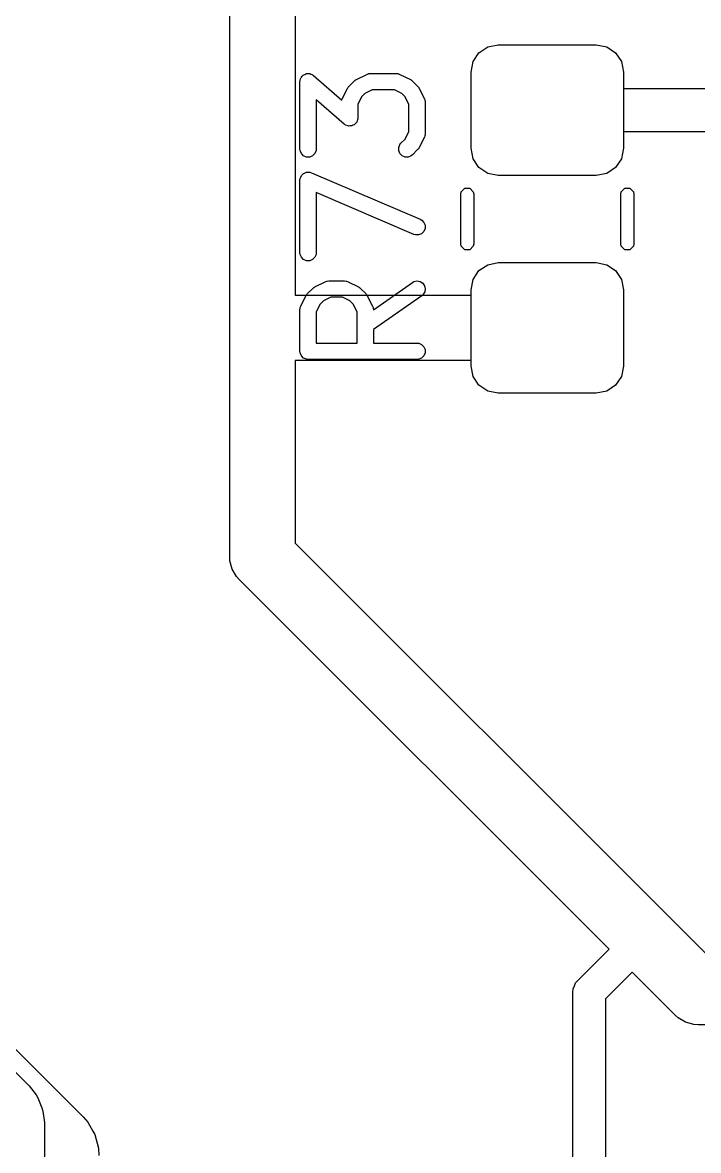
# Model space of a CAD drawing. Header units: inches. Extents: x 1.3 to 5.24, y -7.03 to -1.12.
# Drawn here: x 3.8307 to 4.0749, y -1.9274 to -1.5195 of the extents above; entities that cross this region are included whole.
import ezdxf

# ---------------------------------------------------------------- set-up
doc = ezdxf.new("R2010")
doc.units = ezdxf.units.IN
doc.header["$MEASUREMENT"] = 0
for name, color, linetype, true_color in [('B.Cu', 153, 'CONTINUOUS', 0x4d7fc4), ('F.Cu', 13, 'CONTINUOUS', 0xc83434), ('F.Mask', 201, 'CONTINUOUS', 0xd864ff), ('F.Paste', 253, 'CONTINUOUS', 0xb4a09a), ('F.Silkscreen', 41, 'CONTINUOUS', 0xf2eda1)]:
    doc.layers.add(name, color=color, linetype=linetype, true_color=true_color)

msp = doc.modelspace()

# ---------------------------------------------------------------- linework, layer by layer
at = {"layer": 'B.Cu', "linetype": 'CONTINUOUS'}
for p, q in [((3.62205, -1.69291), (3.83259, -1.90346)), ((3.83259, -1.90346), (3.83301, -1.90394)), ((3.83301, -1.90394), (3.83555, -1.90725)), ((3.83555, -1.90725), (3.83619, -1.90835)), ((3.83619, -1.90835), (3.83767, -1.91191)), ((3.83767, -1.91191), (3.838, -1.91314)), ((3.838, -1.91314), (3.83854, -1.91729)), ((3.83854, -1.91729), (3.83858, -1.91792)), ((3.83858, -1.91792), (3.83858, -2.14751))]:
    msp.add_line(p, q, dxfattribs=at)
at = {"layer": 'F.Cu', "linetype": 'CONTINUOUS'}
for p, q in [((3.90551, -1.63386), (3.90551, -1.22047)), ((3.92913, -1.22536), (3.92913, -1.61811)), ((3.9956, -1.53044), (3.99879, -1.52831)), ((3.99879, -1.52831), (4.00256, -1.52756)), ((4.00256, -1.52756), (4.03799, -1.52756)), ((4.03799, -1.52756), (4.04176, -1.52831)), ((4.04176, -1.52831), (4.04495, -1.53044)), ((3.99347, -1.53363), (3.9956, -1.53044)), ((4.04495, -1.53044), (4.04709, -1.53363)), ((3.99272, -1.5374), (3.99347, -1.53363)), ((3.99272, -1.56496), (3.99272, -1.5374)), ((4.04709, -1.53363), (4.04783, -1.5374)), ((4.04783, -1.5374), (4.04783, -1.54331)), ((4.04783, -1.54331), (4.09272, -1.54331)), ((4.09272, -1.55906), (4.04783, -1.55906)), ((4.04783, -1.55906), (4.04783, -1.56496)), ((3.99347, -1.56873), (3.99272, -1.56496)), ((4.04783, -1.56496), (4.04709, -1.56873)), ((3.9956, -1.57192), (3.99347, -1.56873)), ((4.04709, -1.56873), (4.04495, -1.57192)), ((3.99879, -1.57405), (3.9956, -1.57192)), ((4.00256, -1.5748), (3.99879, -1.57405)), ((4.04176, -1.57405), (4.03799, -1.5748)), ((4.04495, -1.57192), (4.04176, -1.57405)), ((4.03799, -1.5748), (4.00256, -1.5748)), ((3.99879, -1.60705), (4.00256, -1.6063)), ((4.00256, -1.6063), (4.03799, -1.6063)), ((4.03799, -1.6063), (4.04176, -1.60705)), ((3.99347, -1.61238), (3.9956, -1.60918)), ((3.9956, -1.60918), (3.99879, -1.60705)), ((4.04176, -1.60705), (4.04495, -1.60918)), ((4.04495, -1.60918), (4.04709, -1.61238)), ((3.99272, -1.61614), (3.99347, -1.61238)), ((4.04709, -1.61238), (4.04783, -1.61614)), ((3.92913, -1.61811), (3.99272, -1.61811)), ((3.99272, -1.61811), (3.99272, -1.61614)), ((4.04783, -1.61614), (4.04783, -1.6437)), ((3.90551, -1.7126), (3.90551, -1.63386)), ((3.99272, -1.64173), (3.92913, -1.64173)), ((3.92913, -1.64173), (3.92913, -1.70771)), ((3.99272, -1.6437), (3.99272, -1.64173)), ((3.99347, -1.64747), (3.99272, -1.6437)), ((3.9956, -1.65066), (3.99347, -1.64747)), ((4.04709, -1.64747), (4.04495, -1.65066)), ((4.04783, -1.6437), (4.04709, -1.64747)), ((3.99879, -1.65279), (3.9956, -1.65066)), ((4.04495, -1.65066), (4.04176, -1.65279)), ((4.00256, -1.65354), (3.99879, -1.65279)), ((4.03799, -1.65354), (4.00256, -1.65354)), ((4.04176, -1.65279), (4.03799, -1.65354)), ((3.62205, -1.68476), (3.8525, -1.91521)), ((3.92913, -1.70771), (4.06347, -1.84204)), ((3.90561, -1.71414), (3.90551, -1.7126)), ((3.90641, -1.71712), (3.90561, -1.71414)), ((3.90795, -1.71979), (3.90641, -1.71712)), ((3.90897, -1.72095), (3.90795, -1.71979)), ((4.04259, -1.85457), (3.90897, -1.72095)), ((4.06347, -1.84204), (4.0797, -1.85827)), ((4.03126, -1.8659), (4.04259, -1.85457)), ((4.05094, -1.86292), (4.04134, -1.87252)), ((4.06645, -1.87843), (4.05094, -1.86292)), ((4.02964, -1.86893), (4.03009, -1.86785)), ((4.03009, -1.86785), (4.03052, -1.8668)), ((4.03052, -1.8668), (4.03126, -1.8659)), ((4.02953, -1.87008), (4.02964, -1.86893)), ((4.02953, -1.98819), (4.02953, -1.87008)), ((4.04134, -1.87252), (4.04134, -1.98574)), ((4.06761, -1.87945), (4.06645, -1.87843)), ((4.07028, -1.88099), (4.06761, -1.87945)), ((4.07326, -1.88179), (4.07028, -1.88099)), ((4.0748, -1.88189), (4.07326, -1.88179)), ((4.11417, -1.88189), (4.0748, -1.88189)), ((3.8525, -1.91521), (3.8542, -1.91715)), ((3.8542, -1.91715), (3.8542, -1.91715)), ((3.8542, -1.91715), (3.85605, -1.92036)), ((3.85605, -1.92036), (3.85677, -1.9216)), ((3.85677, -1.9216), (3.8581, -1.92656)), ((3.8581, -1.92656), (3.8581, -1.92657)), ((3.8581, -1.92657), (3.85827, -1.92913))]:
    msp.add_line(p, q, dxfattribs=at)
at = {"layer": 'F.Mask', "linetype": 'CONTINUOUS'}
for p, q in [((3.9956, -1.53044), (3.99879, -1.52831)), ((3.99879, -1.52831), (4.00256, -1.52756)), ((4.00256, -1.52756), (4.03799, -1.52756)), ((4.03799, -1.52756), (4.04176, -1.52831)), ((4.04176, -1.52831), (4.04495, -1.53044)), ((3.99347, -1.53363), (3.9956, -1.53044)), ((4.04495, -1.53044), (4.04709, -1.53363)), ((3.99272, -1.5374), (3.99347, -1.53363)), ((3.99272, -1.56496), (3.99272, -1.5374)), ((4.04709, -1.53363), (4.04783, -1.5374)), ((4.04783, -1.5374), (4.04783, -1.56496)), ((3.99347, -1.56873), (3.99272, -1.56496)), ((4.04783, -1.56496), (4.04709, -1.56873)), ((3.9956, -1.57192), (3.99347, -1.56873)), ((4.04709, -1.56873), (4.04495, -1.57192)), ((3.99879, -1.57405), (3.9956, -1.57192)), ((4.00256, -1.5748), (3.99879, -1.57405)), ((4.04176, -1.57405), (4.03799, -1.5748)), ((4.04495, -1.57192), (4.04176, -1.57405)), ((4.03799, -1.5748), (4.00256, -1.5748)), ((3.99879, -1.60705), (4.00256, -1.6063)), ((4.00256, -1.6063), (4.03799, -1.6063)), ((4.03799, -1.6063), (4.04176, -1.60705)), ((3.99347, -1.61238), (3.9956, -1.60918)), ((3.9956, -1.60918), (3.99879, -1.60705)), ((4.04176, -1.60705), (4.04495, -1.60918)), ((4.04495, -1.60918), (4.04709, -1.61238)), ((3.99272, -1.61614), (3.99347, -1.61238)), ((4.04709, -1.61238), (4.04783, -1.61614)), ((3.99272, -1.6437), (3.99272, -1.61614)), ((4.04783, -1.61614), (4.04783, -1.6437)), ((3.99347, -1.64747), (3.99272, -1.6437)), ((3.9956, -1.65066), (3.99347, -1.64747)), ((4.04709, -1.64747), (4.04495, -1.65066)), ((4.04783, -1.6437), (4.04709, -1.64747)), ((3.99879, -1.65279), (3.9956, -1.65066)), ((4.04495, -1.65066), (4.04176, -1.65279)), ((4.00256, -1.65354), (3.99879, -1.65279)), ((4.03799, -1.65354), (4.00256, -1.65354)), ((4.04176, -1.65279), (4.03799, -1.65354))]:
    msp.add_line(p, q, dxfattribs=at)
at = {"layer": 'F.Paste', "linetype": 'CONTINUOUS'}
for p, q in [((3.9956, -1.53044), (3.99879, -1.52831)), ((3.99879, -1.52831), (4.00256, -1.52756)), ((4.00256, -1.52756), (4.03799, -1.52756)), ((4.03799, -1.52756), (4.04176, -1.52831)), ((4.04176, -1.52831), (4.04495, -1.53044)), ((3.99347, -1.53363), (3.9956, -1.53044)), ((4.04495, -1.53044), (4.04709, -1.53363)), ((3.99272, -1.5374), (3.99347, -1.53363)), ((3.99272, -1.56496), (3.99272, -1.5374)), ((4.04709, -1.53363), (4.04783, -1.5374)), ((4.04783, -1.5374), (4.04783, -1.56496)), ((3.99347, -1.56873), (3.99272, -1.56496)), ((4.04783, -1.56496), (4.04709, -1.56873)), ((3.9956, -1.57192), (3.99347, -1.56873)), ((4.04709, -1.56873), (4.04495, -1.57192)), ((3.99879, -1.57405), (3.9956, -1.57192)), ((4.00256, -1.5748), (3.99879, -1.57405)), ((4.04176, -1.57405), (4.03799, -1.5748)), ((4.04495, -1.57192), (4.04176, -1.57405)), ((4.03799, -1.5748), (4.00256, -1.5748)), ((3.99879, -1.60705), (4.00256, -1.6063)), ((4.00256, -1.6063), (4.03799, -1.6063)), ((4.03799, -1.6063), (4.04176, -1.60705)), ((3.99347, -1.61238), (3.9956, -1.60918)), ((3.9956, -1.60918), (3.99879, -1.60705)), ((4.04176, -1.60705), (4.04495, -1.60918)), ((4.04495, -1.60918), (4.04709, -1.61238)), ((3.99272, -1.61614), (3.99347, -1.61238)), ((4.04709, -1.61238), (4.04783, -1.61614)), ((3.99272, -1.6437), (3.99272, -1.61614)), ((4.04783, -1.61614), (4.04783, -1.6437)), ((3.99347, -1.64747), (3.99272, -1.6437)), ((3.9956, -1.65066), (3.99347, -1.64747)), ((4.04709, -1.64747), (4.04495, -1.65066)), ((4.04783, -1.6437), (4.04709, -1.64747)), ((3.99879, -1.65279), (3.9956, -1.65066)), ((4.04495, -1.65066), (4.04176, -1.65279)), ((4.00256, -1.65354), (3.99879, -1.65279)), ((4.03799, -1.65354), (4.00256, -1.65354)), ((4.04176, -1.65279), (4.03799, -1.65354))]:
    msp.add_line(p, q, dxfattribs=at)
at = {"layer": 'F.Silkscreen', "linetype": 'CONTINUOUS'}
for p, q in [((3.9309, -1.54087), (3.93093, -1.54057)), ((3.9309, -1.56524), (3.9309, -1.54087)), ((3.93092, -1.54049), (3.93094, -1.54043)), ((3.93093, -1.54057), (3.93092, -1.54049)), ((3.93094, -1.54043), (3.93096, -1.54029)), ((3.93096, -1.54029), (3.93114, -1.53985)), ((3.93114, -1.53985), (3.93129, -1.5394)), ((3.93129, -1.5394), (3.93136, -1.53932)), ((3.93136, -1.53932), (3.9314, -1.53923)), ((3.9314, -1.53923), (3.93173, -1.53889)), ((3.93173, -1.53889), (3.93205, -1.53853)), ((3.93205, -1.53853), (3.93214, -1.53849)), ((3.93214, -1.53849), (3.93221, -1.53841)), ((3.93221, -1.53841), (3.93265, -1.53823)), ((3.93265, -1.53823), (3.93308, -1.53802)), ((3.93308, -1.53802), (3.93318, -1.53801)), ((3.93318, -1.53801), (3.93328, -1.53797)), ((3.93328, -1.53797), (3.93375, -1.53797)), ((3.93375, -1.53797), (3.93423, -1.53794)), ((3.93423, -1.53794), (3.93433, -1.53797)), ((3.93433, -1.53797), (3.93443, -1.53797)), ((3.93443, -1.53797), (3.93487, -1.53816)), ((3.93487, -1.53816), (3.93532, -1.53831)), ((3.93532, -1.53831), (3.93544, -1.53839)), ((3.93544, -1.53839), (3.93549, -1.53841)), ((3.93549, -1.53841), (3.93555, -1.53847)), ((3.93555, -1.53847), (3.9358, -1.53865)), ((3.9358, -1.53865), (3.946, -1.54758)), ((3.94864, -1.54253), (3.95051, -1.54066)), ((3.95051, -1.54066), (3.95074, -1.54047)), ((3.95074, -1.54047), (3.95079, -1.54041)), ((3.95079, -1.54041), (3.95088, -1.54036)), ((3.95088, -1.54036), (3.95096, -1.54029)), ((3.95096, -1.54029), (3.95103, -1.54026)), ((3.95103, -1.54026), (3.95128, -1.5401)), ((3.95128, -1.5401), (3.95503, -1.53823)), ((3.95503, -1.53823), (3.95557, -1.53802)), ((3.95557, -1.53802), (3.95567, -1.53801)), ((3.95567, -1.53801), (3.95577, -1.53797)), ((3.95577, -1.53797), (3.95635, -1.53792)), ((3.95635, -1.53792), (3.96572, -1.53792)), ((3.96572, -1.53792), (3.9663, -1.53797)), ((3.9663, -1.53797), (3.9664, -1.53801)), ((3.9664, -1.53801), (3.9665, -1.53802)), ((3.9665, -1.53802), (3.96704, -1.53823)), ((3.96704, -1.53823), (3.97079, -1.5401)), ((3.97079, -1.5401), (3.97104, -1.54026)), ((3.97104, -1.54026), (3.97111, -1.54029)), ((3.97111, -1.54029), (3.97119, -1.54036)), ((3.97119, -1.54036), (3.97128, -1.54041)), ((3.97128, -1.54041), (3.97133, -1.54047)), ((3.97133, -1.54047), (3.97156, -1.54066)), ((3.97156, -1.54066), (3.97343, -1.54253)), ((3.94621, -1.54705), (3.94808, -1.5433)), ((3.94808, -1.5433), (3.94824, -1.54305)), ((3.94824, -1.54305), (3.94827, -1.54298)), ((3.94827, -1.54298), (3.94834, -1.5429)), ((3.94834, -1.5429), (3.94839, -1.54281)), ((3.94839, -1.54281), (3.94845, -1.54276)), ((3.94845, -1.54276), (3.94864, -1.54253)), ((3.95435, -1.54517), (3.95315, -1.54637)), ((3.95705, -1.54382), (3.95435, -1.54517)), ((3.96503, -1.54382), (3.95705, -1.54382)), ((3.96772, -1.54517), (3.96503, -1.54382)), ((3.96892, -1.54637), (3.96772, -1.54517)), ((3.97343, -1.54253), (3.97362, -1.54276)), ((3.97362, -1.54276), (3.97368, -1.54281)), ((3.97368, -1.54281), (3.97374, -1.5429)), ((3.97374, -1.5429), (3.9738, -1.54298)), ((3.9738, -1.54298), (3.97383, -1.54305)), ((3.97383, -1.54305), (3.97399, -1.5433)), ((3.97399, -1.5433), (3.97586, -1.54705)), ((3.9469, -1.55622), (3.9368, -1.54738)), ((3.9368, -1.54738), (3.9368, -1.56524)), ((3.946, -1.54758), (3.94621, -1.54705)), ((3.95315, -1.54637), (3.9518, -1.54907)), ((3.9518, -1.54907), (3.9518, -1.55399)), ((3.97027, -1.54907), (3.96892, -1.54637)), ((3.97027, -1.55892), (3.97027, -1.54907)), ((3.97586, -1.54705), (3.97607, -1.54759)), ((3.97607, -1.54759), (3.97608, -1.54769)), ((3.97608, -1.54769), (3.97612, -1.54779)), ((3.97612, -1.54779), (3.97617, -1.54837)), ((3.97617, -1.54837), (3.97617, -1.55962)), ((3.94715, -1.55639), (3.9469, -1.55622)), ((3.94721, -1.55645), (3.94715, -1.55639)), ((3.94726, -1.55647), (3.94721, -1.55645)), ((3.94738, -1.55655), (3.94726, -1.55647)), ((3.94783, -1.55671), (3.94738, -1.55655)), ((3.94827, -1.55689), (3.94783, -1.55671)), ((3.94837, -1.55689), (3.94827, -1.55689)), ((3.94847, -1.55692), (3.94837, -1.55689)), ((3.94895, -1.55689), (3.94847, -1.55692)), ((3.94943, -1.55689), (3.94895, -1.55689)), ((3.94952, -1.55685), (3.94943, -1.55689)), ((3.94962, -1.55684), (3.94952, -1.55685)), ((3.95005, -1.55663), (3.94962, -1.55684)), ((3.95049, -1.55645), (3.95005, -1.55663)), ((3.95056, -1.55638), (3.95049, -1.55645)), ((3.95065, -1.55633), (3.95056, -1.55638)), ((3.95097, -1.55597), (3.95065, -1.55633)), ((3.9513, -1.55563), (3.95097, -1.55597)), ((3.95134, -1.55554), (3.9513, -1.55563)), ((3.95141, -1.55547), (3.95134, -1.55554)), ((3.95156, -1.55501), (3.95141, -1.55547)), ((3.95175, -1.55457), (3.95156, -1.55501)), ((3.95176, -1.55443), (3.95175, -1.55457)), ((3.95178, -1.55438), (3.95176, -1.55443)), ((3.9518, -1.55399), (3.95177, -1.5543)), ((3.95177, -1.5543), (3.95178, -1.55438)), ((3.96738, -1.56315), (3.96892, -1.56162)), ((3.96892, -1.56162), (3.97027, -1.55892)), ((3.97586, -1.56094), (3.97399, -1.56469)), ((3.97607, -1.5604), (3.97586, -1.56094)), ((3.97608, -1.56029), (3.97607, -1.5604)), ((3.97612, -1.56019), (3.97608, -1.56029)), ((3.97617, -1.55962), (3.97612, -1.56019)), ((3.93096, -1.56582), (3.9309, -1.56524)), ((3.9314, -1.56688), (3.93096, -1.56582)), ((3.93675, -1.56582), (3.93631, -1.56688)), ((3.9368, -1.56524), (3.93675, -1.56582)), ((3.96658, -1.56467), (3.96702, -1.5636)), ((3.96658, -1.56582), (3.96658, -1.56467)), ((3.96702, -1.56688), (3.96658, -1.56582)), ((3.96702, -1.5636), (3.96738, -1.56315)), ((3.97343, -1.56546), (3.97156, -1.56733)), ((3.97362, -1.56523), (3.97343, -1.56546)), ((3.97368, -1.56518), (3.97362, -1.56523)), ((3.97374, -1.56509), (3.97368, -1.56518)), ((3.9738, -1.56501), (3.97374, -1.56509)), ((3.97383, -1.56494), (3.9738, -1.56501)), ((3.97399, -1.56469), (3.97383, -1.56494)), ((3.93221, -1.5677), (3.9314, -1.56688)), ((3.93328, -1.56814), (3.93221, -1.5677)), ((3.93443, -1.56814), (3.93328, -1.56814)), ((3.93549, -1.5677), (3.93443, -1.56814)), ((3.93631, -1.56688), (3.93549, -1.5677)), ((3.96783, -1.5677), (3.96702, -1.56688)), ((3.9689, -1.56814), (3.96783, -1.5677)), ((3.97005, -1.56814), (3.9689, -1.56814)), ((3.97111, -1.5677), (3.97005, -1.56814)), ((3.97156, -1.56733), (3.97111, -1.5677)), ((3.93182, -1.57443), (3.93221, -1.57404)), ((3.93221, -1.57404), (3.93223, -1.57403)), ((3.93223, -1.57403), (3.93224, -1.57402)), ((3.93224, -1.57402), (3.93276, -1.57381)), ((3.93276, -1.57381), (3.93328, -1.57359)), ((3.93328, -1.57359), (3.93329, -1.57359)), ((3.93329, -1.57359), (3.93331, -1.57359)), ((3.93331, -1.57359), (3.93387, -1.57359)), ((3.93387, -1.57359), (3.93443, -1.57359)), ((3.93443, -1.57359), (3.93444, -1.5736)), ((3.93444, -1.5736), (3.93446, -1.5736)), ((3.93446, -1.5736), (3.93501, -1.57378)), ((3.93501, -1.57378), (3.97438, -1.59065)), ((3.9309, -1.57649), (3.93096, -1.57591)), ((3.9309, -1.60274), (3.9309, -1.57649)), ((3.93096, -1.57588), (3.93118, -1.57537)), ((3.93096, -1.5759), (3.93096, -1.57588)), ((3.93096, -1.57591), (3.93096, -1.5759)), ((3.93118, -1.57537), (3.9314, -1.57485)), ((3.9314, -1.57485), (3.93141, -1.57484)), ((3.93141, -1.57484), (3.93142, -1.57482)), ((3.93142, -1.57482), (3.93182, -1.57443)), ((3.97206, -1.59608), (3.9368, -1.58097)), ((3.9368, -1.58097), (3.9368, -1.60274)), ((3.98898, -1.58161), (3.98916, -1.58071)), ((3.98898, -1.59949), (3.98898, -1.58161)), ((3.98916, -1.58071), (3.99043, -1.57943)), ((3.99043, -1.57943), (3.99224, -1.57943)), ((3.99224, -1.57943), (3.99352, -1.58071)), ((3.99352, -1.58071), (3.9937, -1.58161)), ((3.9937, -1.58161), (3.9937, -1.59949)), ((4.04685, -1.58161), (4.04703, -1.58071)), ((4.04685, -1.59949), (4.04685, -1.58161)), ((4.04703, -1.58071), (4.04831, -1.57943)), ((4.04831, -1.57943), (4.05012, -1.57943)), ((4.05012, -1.57943), (4.0514, -1.58071)), ((4.0514, -1.58071), (4.05157, -1.58161)), ((4.05157, -1.58161), (4.05157, -1.59949)), ((3.97438, -1.59065), (3.97489, -1.59093)), ((3.97489, -1.59093), (3.9757, -1.59175)), ((3.97611, -1.59397), (3.97566, -1.59503)), ((3.9757, -1.59175), (3.97612, -1.59282)), ((3.97612, -1.59282), (3.97611, -1.59397)), ((3.97261, -1.59625), (3.97206, -1.59608)), ((3.97376, -1.59627), (3.97261, -1.59625)), ((3.97483, -1.59584), (3.97376, -1.59627)), ((3.97566, -1.59503), (3.97483, -1.59584)), ((3.93096, -1.60331), (3.9309, -1.60274)), ((3.9368, -1.60274), (3.93675, -1.60331)), ((3.98916, -1.60039), (3.98898, -1.59949)), ((3.99043, -1.60167), (3.98916, -1.60039)), ((3.99224, -1.60167), (3.99043, -1.60167)), ((3.99352, -1.60039), (3.99224, -1.60167)), ((3.9937, -1.59949), (3.99352, -1.60039)), ((4.04703, -1.60039), (4.04685, -1.59949)), ((4.04831, -1.60167), (4.04703, -1.60039)), ((4.05012, -1.60167), (4.04831, -1.60167)), ((4.0514, -1.60039), (4.05012, -1.60167)), ((4.05157, -1.59949), (4.0514, -1.60039)), ((3.9314, -1.60438), (3.93096, -1.60331)), ((3.93221, -1.60519), (3.9314, -1.60438)), ((3.93328, -1.60563), (3.93221, -1.60519)), ((3.93443, -1.60563), (3.93328, -1.60563)), ((3.93549, -1.60519), (3.93443, -1.60563)), ((3.93631, -1.60438), (3.93549, -1.60519)), ((3.93675, -1.60331), (3.93631, -1.60438)), ((3.93603, -1.61525), (3.93628, -1.61509)), ((3.93628, -1.61509), (3.94003, -1.61322)), ((3.94003, -1.61322), (3.94057, -1.61301)), ((3.94057, -1.61301), (3.94068, -1.61301)), ((3.94068, -1.61301), (3.94077, -1.61296)), ((3.94077, -1.61296), (3.94135, -1.61291)), ((3.94135, -1.61291), (3.94697, -1.61291)), ((3.94697, -1.61291), (3.94755, -1.61296)), ((3.94755, -1.61296), (3.94765, -1.61301)), ((3.94765, -1.61301), (3.94775, -1.61301)), ((3.94775, -1.61301), (3.94829, -1.61322)), ((3.94829, -1.61322), (3.95204, -1.61509)), ((3.95204, -1.61509), (3.95229, -1.61525)), ((3.95742, -1.62332), (3.97153, -1.61344)), ((3.97153, -1.61344), (3.97203, -1.61316)), ((3.97203, -1.61316), (3.97316, -1.61291)), ((3.97316, -1.61291), (3.97429, -1.61311)), ((3.97429, -1.61311), (3.97526, -1.61373)), ((3.97526, -1.61373), (3.97592, -1.61467)), ((3.97592, -1.61467), (3.97617, -1.6158)), ((3.93121, -1.62204), (3.93308, -1.61829)), ((3.93308, -1.61829), (3.93324, -1.61804)), ((3.93324, -1.61804), (3.93327, -1.61797)), ((3.93327, -1.61797), (3.93334, -1.61789)), ((3.93334, -1.61789), (3.93339, -1.6178)), ((3.93339, -1.6178), (3.93345, -1.61775)), ((3.93345, -1.61775), (3.93364, -1.61752)), ((3.93364, -1.61752), (3.93551, -1.61565)), ((3.93551, -1.61565), (3.93574, -1.61546)), ((3.93574, -1.61546), (3.93579, -1.6154)), ((3.93579, -1.6154), (3.93588, -1.61535)), ((3.93588, -1.61535), (3.93596, -1.61528)), ((3.93596, -1.61528), (3.93603, -1.61525)), ((3.94205, -1.61881), (3.93935, -1.62016)), ((3.94628, -1.61881), (3.94205, -1.61881)), ((3.94897, -1.62016), (3.94628, -1.61881)), ((3.95229, -1.61525), (3.95236, -1.61528)), ((3.95236, -1.61528), (3.95245, -1.61535)), ((3.95245, -1.61535), (3.95253, -1.6154)), ((3.95253, -1.6154), (3.95259, -1.61546)), ((3.95259, -1.61546), (3.95281, -1.61565)), ((3.95281, -1.61565), (3.95469, -1.61752)), ((3.95469, -1.61752), (3.95487, -1.61775)), ((3.95487, -1.61775), (3.95493, -1.6178)), ((3.95493, -1.6178), (3.95499, -1.61789)), ((3.95499, -1.61789), (3.95505, -1.61797)), ((3.95505, -1.61797), (3.95508, -1.61804)), ((3.95508, -1.61804), (3.95524, -1.61829)), ((3.95524, -1.61829), (3.95711, -1.62204)), ((3.97491, -1.61828), (3.95743, -1.63052)), ((3.97535, -1.6179), (3.97491, -1.61828)), ((3.97597, -1.61693), (3.97535, -1.6179)), ((3.97617, -1.6158), (3.97597, -1.61693)), ((3.9309, -1.62336), (3.93096, -1.62278)), ((3.93096, -1.62278), (3.931, -1.62269)), ((3.931, -1.62258), (3.93121, -1.62204)), ((3.931, -1.62269), (3.931, -1.62258)), ((3.93815, -1.62136), (3.9368, -1.62406)), ((3.93935, -1.62016), (3.93815, -1.62136)), ((3.95017, -1.62136), (3.94897, -1.62016)), ((3.95152, -1.62406), (3.95017, -1.62136)), ((3.95711, -1.62204), (3.95732, -1.62258)), ((3.95732, -1.62258), (3.95733, -1.62269)), ((3.95733, -1.62269), (3.95737, -1.62278)), ((3.95737, -1.62278), (3.95742, -1.62332)), ((3.9309, -1.63836), (3.9309, -1.62336)), ((3.9368, -1.62406), (3.9368, -1.6354)), ((3.95152, -1.6354), (3.95152, -1.62406)), ((3.95743, -1.63052), (3.95743, -1.6354)), ((3.9368, -1.6354), (3.95152, -1.6354)), ((3.95743, -1.6354), (3.97322, -1.6354)), ((3.97322, -1.6354), (3.9738, -1.63546)), ((3.9738, -1.63546), (3.97486, -1.6359)), ((3.93096, -1.63893), (3.9309, -1.63836)), ((3.9314, -1.64), (3.93096, -1.63893)), ((3.97486, -1.6359), (3.97568, -1.63672)), ((3.97568, -1.63672), (3.97612, -1.63778)), ((3.97612, -1.63893), (3.97568, -1.64)), ((3.97612, -1.63778), (3.97612, -1.63893)), ((3.93221, -1.64081), (3.9314, -1.64)), ((3.93328, -1.64125), (3.93221, -1.64081)), ((3.93385, -1.64131), (3.93328, -1.64125)), ((3.97322, -1.64131), (3.93385, -1.64131)), ((3.9738, -1.64125), (3.97322, -1.64131)), ((3.97486, -1.64081), (3.9738, -1.64125)), ((3.97568, -1.64), (3.97486, -1.64081))]:
    msp.add_line(p, q, dxfattribs=at)

doc.saveas('drawing.dxf')
